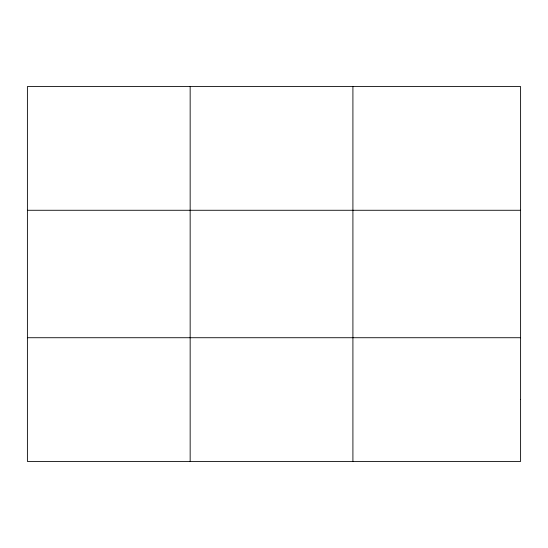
<?xml version="1.0" encoding="UTF-8"?>
<svg xmlns="http://www.w3.org/2000/svg" width="548" height="548" viewBox="0 0 548 548"><rect width="100%" height="100%" fill="white"/><g stroke="black" fill="none" stroke-linecap="round" stroke-linejoin="round"><path stroke-width="0.82" d="M190.156 461.43L190.156 86.57M352.912 461.43L352.912 86.57M27.4 210.274L520.6 210.274M27.4 337.726L520.6 337.726M520.6 399.574L520.6 461.43L27.4 461.43L27.4 86.57L520.6 86.57L520.6 399.574"/></g></svg>
